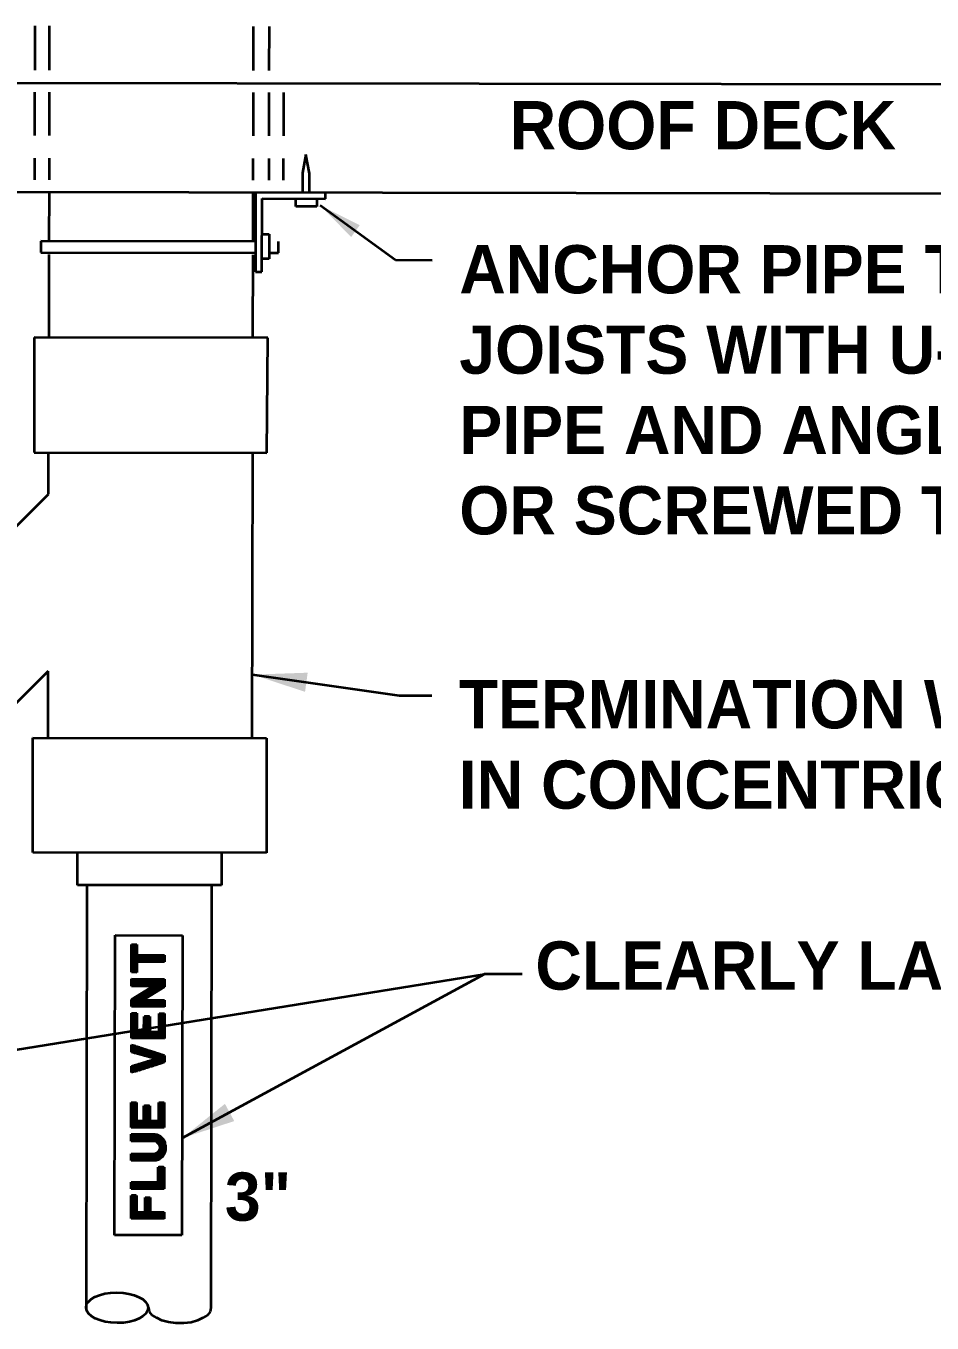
# Model space of a CAD drawing. Header units: inches. Extents: x 2025 to 34930, y -6955 to 4650.
# Drawn here: x 9642.4 to 9717.7, y -2847.3 to -2739.7 of the extents above; entities that cross this region are included whole.
import ezdxf

# ---------------------------------------------------------------- set-up
doc = ezdxf.new("R2010")
doc.units = ezdxf.units.IN
doc.header["$MEASUREMENT"] = 0
doc.layers.add('M-HVAC-EXHS-DUCT', color=3, linetype='Continuous', lineweight=50)
doc.layers.add('PDF-TEXT', color=7, linetype='Continuous', lineweight=35)
doc.styles.add('Century Gothic_B', font='GOTHICB.TTF', dxfattribs={"height": 6.659722})

# ---------------------------------------------------------------- blocks, each defined once
blk = doc.blocks.new('p detail 24')
at = {"layer": 'PDF-TEXT'}
for p, q in [((9643.14, -2739.7), (9643.14, -2743.37)), ((9644.35, -2739.7), (9644.34, -2743.37)), ((9661.28, -2739.73), (9661.27, -2743.4)), ((9662.6, -2739.73), (9662.59, -2743.4)), ((9579.52, -2744.31), (9750.43, -2744.58)), ((9643.13, -2745.18), (9643.13, -2748.79)), ((9644.34, -2745.18), (9644.33, -2748.8)), ((9661.27, -2745.21), (9661.27, -2748.82)), ((9662.59, -2745.21), (9662.58, -2748.82)), ((9663.79, -2745.21), (9663.79, -2748.83)), ((9643.13, -2750.66), (9643.12, -2752.46)), ((9644.33, -2750.66), (9644.33, -2752.47)), ((9661.26, -2750.69), (9661.26, -2752.49)), ((9662.58, -2750.69), (9662.58, -2752.5)), ((9663.78, -2750.69), (9663.78, -2752.5)), ((9665.65, -2750.36), (9665.37, -2751.9)), ((9665.97, -2751.95), (9665.65, -2750.36)), ((9665.37, -2751.9), (9665.37, -2753.54)), ((9665.97, -2753.54), (9665.97, -2751.95)), ((9749.48, -2753.68), (9578.57, -2753.4)), ((9644.33, -2753.4), (9644.32, -2757.56)), ((9661.26, -2753.43), (9661.25, -2757.59)), ((9661.48, -2753.54), (9661.47, -2760.11)), ((9667.29, -2754.04), (9667.29, -2753.55)), ((9662.01, -2760.11), (9662.02, -2754.03)), ((9662.02, -2754.03), (9667.29, -2754.04)), ((9664.82, -2754.69), (9664.82, -2754.03)), ((9666.57, -2754.04), (9666.57, -2754.69)), ((9673.09, -2759.14), (9666.85, -2754.59)), ((9666.57, -2754.69), (9664.82, -2754.69)), ((9661.47, -2757.59), (9643.66, -2757.56)), ((9643.66, -2757.56), (9643.66, -2758.49)), ((9662.02, -2756.99), (9662.62, -2756.99)), ((9662.62, -2756.99), (9662.62, -2759.02)), ((9663.39, -2758.53), (9663.39, -2757.59)), ((9643.66, -2758.49), (9661.47, -2758.52)), ((9644.32, -2758.66), (9644.31, -2765.56)), ((9661.25, -2758.69), (9661.24, -2765.59)), ((9662.62, -2758.52), (9663.39, -2758.53)), ((9662.62, -2759.02), (9662.02, -2759.02)), ((9676.15, -2759.15), (9673.09, -2759.14)), ((9661.47, -2760.11), (9662.01, -2760.11)), ((9643.1, -2765.56), (9643.09, -2775.1)), ((9662.5, -2765.59), (9643.1, -2765.56)), ((9662.43, -2775.13), (9662.5, -2765.59)), ((9643.09, -2775.1), (9662.43, -2775.13)), ((9644.29, -2778.55), (9644.29, -2775.1)), ((9661.22, -2775.13), (9661.18, -2798.8)), ((9634.02, -2788.78), (9644.29, -2778.55)), ((9644.26, -2793.24), (9641.35, -2796.14)), ((9644.25, -2798.77), (9644.26, -2793.24)), ((9661.2, -2793.53), (9673.42, -2795.25)), ((9673.42, -2795.25), (9676.11, -2795.25)), ((9642.98, -2808.3), (9642.99, -2798.77)), ((9642.99, -2798.77), (9662.39, -2798.8)), ((9662.39, -2798.8), (9662.38, -2808.33)), ((9662.38, -2808.33), (9642.98, -2808.3)), ((9646.7, -2810.99), (9646.7, -2808.31)), ((9658.65, -2808.33), (9658.64, -2811.01)), ((9658.64, -2811.01), (9646.7, -2810.99)), ((9647.47, -2811), (9647.41, -2846.07)), ((9657.82, -2811.01), (9657.77, -2846.08)), ((9649.78, -2840.04), (9649.82, -2815.16)), ((9649.82, -2815.16), (9655.4, -2815.17)), ((9651.18, -2818.23), (9651.18, -2815.93)), ((9651.18, -2815.93), (9651.62, -2815.93)), ((9651.24, -2815.99), (9651.24, -2815.93)), ((9651.24, -2815.93), (9651.57, -2815.93)), ((9651.57, -2815.99), (9651.24, -2815.99)), ((9651.57, -2816.04), (9651.57, -2815.99)), ((9651.62, -2815.93), (9651.62, -2816.81)), ((9655.4, -2815.17), (9655.36, -2840.05)), ((9651.24, -2816.1), (9651.24, -2816.04)), ((9651.24, -2816.04), (9651.57, -2816.04)), ((9651.57, -2816.1), (9651.24, -2816.1)), ((9651.24, -2816.21), (9651.24, -2816.15)), ((9651.24, -2816.15), (9651.57, -2816.15)), ((9651.57, -2816.21), (9651.24, -2816.21)), ((9651.24, -2816.32), (9651.24, -2816.26)), ((9651.24, -2816.26), (9651.57, -2816.26)), ((9651.57, -2816.32), (9651.24, -2816.32)), ((9651.24, -2816.43), (9651.24, -2816.37)), ((9651.24, -2816.37), (9651.57, -2816.37)), ((9651.57, -2816.43), (9651.24, -2816.43)), ((9651.24, -2816.54), (9651.24, -2816.48)), ((9651.24, -2816.48), (9651.57, -2816.48)), ((9651.57, -2816.54), (9651.24, -2816.54)), ((9651.24, -2816.65), (9651.24, -2816.59)), ((9651.24, -2816.59), (9651.57, -2816.59)), ((9651.57, -2816.65), (9651.24, -2816.65)), ((9651.24, -2816.76), (9651.24, -2816.7)), ((9651.24, -2816.7), (9651.57, -2816.7)), ((9651.57, -2816.76), (9651.24, -2816.76)), ((9651.24, -2816.86), (9651.24, -2816.81)), ((9651.24, -2816.81), (9651.57, -2816.81)), ((9653.87, -2816.87), (9651.24, -2816.86)), ((9651.24, -2816.97), (9651.24, -2816.92)), ((9651.24, -2816.92), (9653.87, -2816.92)), ((9653.87, -2816.98), (9651.24, -2816.97)), ((9651.24, -2817.08), (9651.24, -2817.03)), ((9651.24, -2817.03), (9653.87, -2817.03)), ((9651.57, -2816.15), (9651.57, -2816.1)), ((9651.57, -2816.26), (9651.57, -2816.21)), ((9651.57, -2816.37), (9651.57, -2816.32)), ((9651.57, -2816.48), (9651.57, -2816.43)), ((9651.57, -2816.59), (9651.57, -2816.54)), ((9651.57, -2816.7), (9651.57, -2816.65)), ((9651.57, -2816.81), (9651.57, -2816.76)), ((9651.62, -2816.81), (9653.92, -2816.81)), ((9653.87, -2816.92), (9653.87, -2816.87)), ((9653.87, -2817.03), (9653.87, -2816.98)), ((9653.92, -2816.81), (9653.92, -2817.36)), ((9653.87, -2817.09), (9651.24, -2817.08)), ((9651.24, -2817.19), (9651.24, -2817.14)), ((9651.24, -2817.14), (9653.87, -2817.14)), ((9653.87, -2817.2), (9651.24, -2817.19)), ((9651.24, -2817.3), (9651.24, -2817.25)), ((9651.24, -2817.25), (9653.87, -2817.25)), ((9653.87, -2817.31), (9651.24, -2817.3)), ((9651.24, -2817.41), (9651.24, -2817.36)), ((9651.24, -2817.36), (9651.57, -2817.36)), ((9651.57, -2817.41), (9651.24, -2817.41)), ((9651.24, -2817.52), (9651.24, -2817.47)), ((9651.24, -2817.47), (9651.57, -2817.47)), ((9651.57, -2817.52), (9651.24, -2817.52)), ((9651.24, -2817.63), (9651.24, -2817.58)), ((9651.24, -2817.58), (9651.56, -2817.58)), ((9651.56, -2817.63), (9651.24, -2817.63)), ((9651.24, -2817.74), (9651.24, -2817.69)), ((9651.24, -2817.69), (9651.56, -2817.69)), ((9651.56, -2817.74), (9651.24, -2817.74)), ((9651.24, -2817.85), (9651.24, -2817.8)), ((9651.24, -2817.8), (9651.56, -2817.8)), ((9651.56, -2817.85), (9651.24, -2817.85)), ((9651.24, -2817.96), (9651.24, -2817.91)), ((9651.24, -2817.91), (9651.56, -2817.91)), ((9651.56, -2817.96), (9651.24, -2817.96)), ((9651.24, -2818.07), (9651.24, -2818.02)), ((9651.24, -2818.02), (9651.56, -2818.02)), ((9651.56, -2818.07), (9651.24, -2818.07)), ((9651.24, -2818.18), (9651.24, -2818.13)), ((9651.24, -2818.13), (9651.56, -2818.13)), ((9651.56, -2817.58), (9651.57, -2817.52)), ((9651.56, -2817.69), (9651.56, -2817.63)), ((9651.56, -2817.8), (9651.56, -2817.74)), ((9651.56, -2817.91), (9651.56, -2817.85)), ((9651.56, -2818.02), (9651.56, -2817.96)), ((9651.56, -2818.13), (9651.56, -2818.07)), ((9651.57, -2817.47), (9651.57, -2817.41)), ((9653.92, -2817.36), (9651.62, -2817.36)), ((9651.62, -2817.36), (9651.62, -2818.24)), ((9653.87, -2817.14), (9653.87, -2817.09)), ((9653.87, -2817.25), (9653.87, -2817.2)), ((9626.95, -2827.02), (9680.5, -2818.39)), ((9651.62, -2818.24), (9651.18, -2818.23)), ((9651.18, -2819.39), (9651.18, -2818.78)), ((9651.18, -2818.78), (9653.92, -2818.79)), ((9651.23, -2818.84), (9651.23, -2818.78)), ((9653.86, -2818.84), (9651.23, -2818.84)), ((9651.23, -2818.95), (9651.23, -2818.89)), ((9651.23, -2818.89), (9653.86, -2818.9)), ((9653.86, -2818.95), (9651.23, -2818.95)), ((9651.23, -2819.06), (9651.23, -2819)), ((9651.23, -2819), (9653.86, -2819.01)), ((9653.86, -2819.06), (9651.23, -2819.06)), ((9651.23, -2819.17), (9651.23, -2819.11)), ((9651.23, -2819.11), (9653.86, -2819.12)), ((9653.86, -2819.17), (9651.23, -2819.17)), ((9651.23, -2819.28), (9651.23, -2819.22)), ((9651.23, -2819.22), (9653.86, -2819.23)), ((9651.56, -2818.18), (9651.24, -2818.18)), ((9653.86, -2818.9), (9653.86, -2818.84)), ((9653.86, -2819.01), (9653.86, -2818.95)), ((9653.86, -2819.12), (9653.86, -2819.06)), ((9653.86, -2819.23), (9653.86, -2819.17)), ((9653.92, -2818.79), (9653.92, -2819.44)), ((9680.5, -2818.39), (9655.38, -2832)), ((9683.62, -2818.4), (9680.5, -2818.39)), ((9651.18, -2820.48), (9652.99, -2819.39)), ((9652.99, -2819.39), (9651.18, -2819.39)), ((9653.86, -2819.28), (9651.23, -2819.28)), ((9651.23, -2819.33), (9653.86, -2819.34)), ((9651.56, -2820.26), (9651.67, -2820.21)), ((9652.55, -2820.26), (9651.56, -2820.26)), ((9651.67, -2820.21), (9652.6, -2820.21)), ((9651.78, -2820.15), (9651.83, -2820.1)), ((9652.71, -2820.16), (9651.78, -2820.15)), ((9651.83, -2820.1), (9652.77, -2820.1)), ((9651.94, -2820.04), (9652.05, -2819.99)), ((9652.88, -2820.05), (9651.94, -2820.04)), ((9652.05, -2819.99), (9652.99, -2819.99)), ((9653.92, -2819.44), (9652.11, -2820.54)), ((9652.11, -2819.94), (9652.22, -2819.88)), ((9653.04, -2819.94), (9652.11, -2819.94)), ((9652.22, -2819.88), (9653.15, -2819.88)), ((9652.33, -2819.83), (9652.38, -2819.77)), ((9653.26, -2819.83), (9652.33, -2819.83)), ((9652.38, -2819.77), (9653.31, -2819.77)), ((9652.44, -2820.32), (9652.55, -2820.26)), ((9652.49, -2819.72), (9652.55, -2819.66)), ((9653.42, -2819.72), (9652.49, -2819.72)), ((9652.55, -2819.66), (9653.53, -2819.66)), ((9652.6, -2820.21), (9652.71, -2820.16)), ((9652.66, -2819.61), (9652.77, -2819.55)), ((9653.59, -2819.61), (9652.66, -2819.61)), ((9652.77, -2819.55), (9653.7, -2819.55)), ((9652.77, -2820.1), (9652.88, -2820.05)), ((9652.82, -2819.5), (9652.93, -2819.44)), ((9653.81, -2819.5), (9652.82, -2819.5)), ((9652.93, -2819.44), (9653.86, -2819.44)), ((9652.99, -2819.99), (9653.04, -2819.94)), ((9653.86, -2819.39), (9653.04, -2819.39)), ((9653.15, -2819.88), (9653.26, -2819.83)), ((9653.31, -2819.77), (9653.42, -2819.72)), ((9653.53, -2819.66), (9653.59, -2819.61)), ((9653.7, -2819.55), (9653.81, -2819.5)), ((9653.86, -2819.34), (9653.86, -2819.28)), ((9653.86, -2819.44), (9653.86, -2819.39)), ((9651.18, -2821.08), (9651.18, -2820.48)), ((9653.92, -2821.09), (9651.18, -2821.08)), ((9651.23, -2820.48), (9651.29, -2820.43)), ((9652.16, -2820.48), (9651.23, -2820.48)), ((9651.23, -2820.59), (9651.23, -2820.54)), ((9651.23, -2820.54), (9653.92, -2820.54)), ((9653.86, -2820.6), (9651.23, -2820.59)), ((9651.23, -2820.7), (9651.23, -2820.65)), ((9651.23, -2820.65), (9653.86, -2820.65)), ((9653.86, -2820.71), (9651.23, -2820.7)), ((9651.23, -2820.81), (9651.23, -2820.76)), ((9651.23, -2820.76), (9653.86, -2820.76)), ((9653.86, -2820.81), (9651.23, -2820.81)), ((9651.23, -2820.92), (9651.23, -2820.87)), ((9651.23, -2820.87), (9653.86, -2820.87)), ((9653.86, -2820.92), (9651.23, -2820.92)), ((9651.23, -2821.03), (9651.23, -2820.97)), ((9651.23, -2820.97), (9653.86, -2820.98)), ((9653.86, -2821.03), (9651.23, -2821.03)), ((9651.29, -2820.43), (9652.27, -2820.43)), ((9651.4, -2820.37), (9651.51, -2820.32)), ((9652.33, -2820.37), (9651.4, -2820.37)), ((9651.51, -2820.32), (9652.44, -2820.32)), ((9652.27, -2820.43), (9652.33, -2820.37)), ((9653.86, -2820.65), (9653.86, -2820.6)), ((9653.86, -2820.76), (9653.86, -2820.71)), ((9653.86, -2820.87), (9653.86, -2820.81)), ((9653.86, -2820.98), (9653.86, -2820.92)), ((9653.92, -2820.54), (9653.92, -2821.09)), ((9651.17, -2823.71), (9651.17, -2821.63)), ((9651.17, -2821.63), (9651.61, -2821.63)), ((9651.23, -2821.69), (9651.23, -2821.63)), ((9651.23, -2821.63), (9651.56, -2821.63)), ((9651.56, -2821.69), (9651.23, -2821.69)), ((9651.23, -2821.8), (9651.23, -2821.74)), ((9651.23, -2821.74), (9651.56, -2821.74)), ((9651.56, -2821.8), (9651.23, -2821.8)), ((9651.23, -2821.85), (9651.56, -2821.85)), ((9651.56, -2821.91), (9651.23, -2821.91)), ((9651.23, -2822.02), (9651.23, -2821.96)), ((9651.23, -2821.96), (9651.56, -2821.96)), ((9651.56, -2822.02), (9651.23, -2822.02)), ((9651.23, -2822.13), (9651.23, -2822.07)), ((9651.23, -2822.07), (9651.56, -2822.07)), ((9651.56, -2822.13), (9651.23, -2822.13)), ((9651.23, -2822.24), (9651.23, -2822.18)), ((9651.23, -2822.18), (9651.56, -2822.18)), ((9651.56, -2822.24), (9651.23, -2822.24)), ((9651.23, -2822.34), (9651.23, -2822.29)), ((9651.23, -2822.29), (9651.56, -2822.29)), ((9651.56, -2822.35), (9651.23, -2822.34)), ((9651.23, -2822.45), (9651.23, -2822.4)), ((9651.23, -2822.4), (9651.56, -2822.4)), ((9651.56, -2822.45), (9651.23, -2822.45)), ((9651.56, -2821.74), (9651.56, -2821.69)), ((9651.56, -2821.85), (9651.56, -2821.8)), ((9651.56, -2821.96), (9651.56, -2821.91)), ((9651.56, -2822.07), (9651.56, -2822.02)), ((9651.56, -2822.18), (9651.56, -2822.13)), ((9651.56, -2822.29), (9651.56, -2822.24)), ((9651.56, -2822.4), (9651.56, -2822.35)), ((9651.56, -2822.51), (9651.56, -2822.45)), ((9651.61, -2821.63), (9651.61, -2823.17)), ((9652.21, -2823.17), (9652.22, -2821.91)), ((9652.22, -2821.91), (9652.71, -2821.91)), ((9652.65, -2821.91), (9652.27, -2821.91)), ((9652.27, -2822.02), (9652.27, -2821.96)), ((9652.27, -2821.96), (9652.65, -2821.96)), ((9652.65, -2822.02), (9652.27, -2822.02)), ((9652.27, -2822.13), (9652.27, -2822.07)), ((9652.27, -2822.07), (9652.65, -2822.07)), ((9652.65, -2822.13), (9652.27, -2822.13)), ((9652.27, -2822.24), (9652.27, -2822.18)), ((9652.27, -2822.18), (9652.65, -2822.18)), ((9652.65, -2822.24), (9652.27, -2822.24)), ((9652.27, -2822.35), (9652.27, -2822.29)), ((9652.27, -2822.29), (9652.65, -2822.29)), ((9652.65, -2822.35), (9652.27, -2822.35)), ((9652.27, -2822.46), (9652.27, -2822.4)), ((9652.27, -2822.4), (9652.65, -2822.4)), ((9652.65, -2822.46), (9652.27, -2822.46)), ((9652.65, -2821.96), (9652.65, -2821.91)), ((9652.65, -2822.07), (9652.65, -2822.02)), ((9652.65, -2822.18), (9652.65, -2822.13)), ((9652.65, -2822.29), (9652.65, -2822.24)), ((9652.65, -2822.4), (9652.65, -2822.35)), ((9652.65, -2822.51), (9652.65, -2822.46)), ((9652.71, -2821.91), (9652.71, -2823.17)), ((9653.47, -2823.17), (9653.48, -2821.64)), ((9653.48, -2821.64), (9653.91, -2821.64)), ((9653.53, -2821.69), (9653.53, -2821.64)), ((9653.53, -2821.64), (9653.86, -2821.64)), ((9653.86, -2821.69), (9653.53, -2821.69)), ((9653.53, -2821.8), (9653.53, -2821.75)), ((9653.53, -2821.75), (9653.86, -2821.75)), ((9653.86, -2821.8), (9653.53, -2821.8)), ((9653.53, -2821.91), (9653.53, -2821.86)), ((9653.53, -2821.86), (9653.86, -2821.86)), ((9653.86, -2821.91), (9653.53, -2821.91)), ((9653.53, -2822.02), (9653.53, -2821.96)), ((9653.53, -2821.96), (9653.86, -2821.97)), ((9653.86, -2822.02), (9653.53, -2822.02)), ((9653.53, -2822.13), (9653.53, -2822.07)), ((9653.53, -2822.07), (9653.86, -2822.08)), ((9653.86, -2822.13), (9653.53, -2822.13)), ((9653.53, -2822.24), (9653.53, -2822.18)), ((9653.53, -2822.18), (9653.86, -2822.18)), ((9653.86, -2822.24), (9653.53, -2822.24)), ((9653.53, -2822.35), (9653.53, -2822.29)), ((9653.53, -2822.29), (9653.86, -2822.29)), ((9653.86, -2822.35), (9653.53, -2822.35)), ((9653.53, -2822.46), (9653.53, -2822.4)), ((9653.53, -2822.4), (9653.86, -2822.4)), ((9653.86, -2822.46), (9653.53, -2822.46)), ((9653.86, -2821.75), (9653.86, -2821.69)), ((9653.86, -2821.86), (9653.86, -2821.8)), ((9653.86, -2821.97), (9653.86, -2821.91)), ((9653.86, -2822.08), (9653.86, -2822.02)), ((9653.86, -2822.18), (9653.86, -2822.13)), ((9653.86, -2822.29), (9653.86, -2822.24)), ((9653.86, -2822.4), (9653.86, -2822.35)), ((9653.86, -2822.51), (9653.86, -2822.46)), ((9653.91, -2821.64), (9653.91, -2823.72)), ((9651.23, -2822.56), (9651.23, -2822.51)), ((9651.23, -2822.51), (9651.56, -2822.51)), ((9651.56, -2822.56), (9651.23, -2822.56)), ((9651.23, -2822.67), (9651.23, -2822.62)), ((9651.23, -2822.62), (9651.56, -2822.62)), ((9651.56, -2822.67), (9651.23, -2822.67)), ((9651.23, -2822.78), (9651.23, -2822.73)), ((9651.23, -2822.73), (9651.56, -2822.73)), ((9651.56, -2822.78), (9651.23, -2822.78)), ((9651.23, -2822.89), (9651.23, -2822.84)), ((9651.23, -2822.84), (9651.56, -2822.84)), ((9651.56, -2822.89), (9651.23, -2822.89)), ((9651.23, -2823), (9651.23, -2822.95)), ((9651.23, -2822.95), (9651.56, -2822.95)), ((9651.56, -2823), (9651.23, -2823)), ((9651.23, -2823.11), (9651.23, -2823.06)), ((9651.23, -2823.06), (9651.56, -2823.06)), ((9651.56, -2823.11), (9651.23, -2823.11)), ((9651.23, -2823.22), (9651.23, -2823.17)), ((9651.23, -2823.17), (9653.86, -2823.17)), ((9653.86, -2823.23), (9651.23, -2823.22)), ((9651.23, -2823.33), (9651.23, -2823.28)), ((9651.23, -2823.28), (9653.86, -2823.28)), ((9653.86, -2823.34), (9651.23, -2823.33)), ((9651.23, -2823.44), (9651.23, -2823.39)), ((9651.23, -2823.39), (9653.86, -2823.39)), ((9653.86, -2823.44), (9651.23, -2823.44)), ((9651.23, -2823.55), (9651.23, -2823.5)), ((9651.23, -2823.5), (9653.86, -2823.5)), ((9651.56, -2822.62), (9651.56, -2822.56)), ((9651.56, -2822.73), (9651.56, -2822.67)), ((9651.56, -2822.84), (9651.56, -2822.78)), ((9651.56, -2822.95), (9651.56, -2822.89)), ((9651.56, -2823.06), (9651.56, -2823)), ((9651.61, -2823.17), (9652.21, -2823.17)), ((9652.27, -2822.57), (9652.27, -2822.51)), ((9652.27, -2822.51), (9652.65, -2822.51)), ((9652.65, -2822.57), (9652.27, -2822.57)), ((9652.27, -2822.68), (9652.27, -2822.62)), ((9652.27, -2822.62), (9652.65, -2822.62)), ((9652.65, -2822.68), (9652.27, -2822.68)), ((9652.27, -2822.78), (9652.27, -2822.73)), ((9652.27, -2822.73), (9652.65, -2822.73)), ((9652.65, -2822.79), (9652.27, -2822.78)), ((9652.27, -2822.89), (9652.27, -2822.84)), ((9652.27, -2822.84), (9652.65, -2822.84)), ((9652.65, -2822.9), (9652.27, -2822.89)), ((9652.27, -2823), (9652.27, -2822.95)), ((9652.27, -2822.95), (9652.65, -2822.95)), ((9652.65, -2823), (9652.27, -2823)), ((9652.27, -2823.11), (9652.27, -2823.06)), ((9652.27, -2823.06), (9652.65, -2823.06)), ((9652.65, -2823.11), (9652.27, -2823.11)), ((9652.65, -2822.62), (9652.65, -2822.57)), ((9652.65, -2822.73), (9652.65, -2822.68)), ((9652.65, -2822.84), (9652.65, -2822.79)), ((9652.65, -2822.95), (9652.65, -2822.9)), ((9652.65, -2823.06), (9652.65, -2823)), ((9652.71, -2823.17), (9653.47, -2823.17)), ((9653.53, -2822.57), (9653.53, -2822.51)), ((9653.53, -2822.51), (9653.86, -2822.51)), ((9653.86, -2822.57), (9653.53, -2822.57)), ((9653.53, -2822.68), (9653.53, -2822.62)), ((9653.53, -2822.62), (9653.86, -2822.62)), ((9653.86, -2822.68), (9653.53, -2822.68)), ((9653.53, -2822.79), (9653.53, -2822.73)), ((9653.53, -2822.73), (9653.86, -2822.73)), ((9653.86, -2822.79), (9653.53, -2822.79)), ((9653.53, -2822.9), (9653.53, -2822.84)), ((9653.53, -2822.84), (9653.86, -2822.84)), ((9653.86, -2822.9), (9653.53, -2822.9)), ((9653.53, -2823.01), (9653.53, -2822.95)), ((9653.53, -2822.95), (9653.86, -2822.95)), ((9653.86, -2823.01), (9653.53, -2823.01)), ((9653.53, -2823.12), (9653.53, -2823.06)), ((9653.53, -2823.06), (9653.86, -2823.06)), ((9653.86, -2823.12), (9653.53, -2823.12)), ((9653.86, -2822.62), (9653.86, -2822.57)), ((9653.86, -2822.73), (9653.86, -2822.68)), ((9653.86, -2822.84), (9653.86, -2822.79)), ((9653.86, -2822.95), (9653.86, -2822.9)), ((9653.86, -2823.06), (9653.86, -2823.01)), ((9653.86, -2823.17), (9653.86, -2823.12)), ((9653.86, -2823.28), (9653.86, -2823.23)), ((9653.86, -2823.39), (9653.86, -2823.34)), ((9653.86, -2823.5), (9653.86, -2823.44)), ((9653.91, -2823.72), (9651.17, -2823.71)), ((9651.17, -2824.87), (9651.17, -2824.26)), ((9651.17, -2824.26), (9653.91, -2825.14)), ((9651.22, -2824.54), (9651.22, -2824.48)), ((9651.99, -2824.54), (9651.22, -2824.54)), ((9651.22, -2824.65), (9651.22, -2824.59)), ((9651.22, -2824.59), (9652.16, -2824.59)), ((9653.86, -2823.55), (9651.23, -2823.55)), ((9651.23, -2823.66), (9651.23, -2823.61)), ((9651.23, -2823.61), (9653.86, -2823.61)), ((9653.86, -2823.66), (9651.23, -2823.66)), ((9651.28, -2824.32), (9651.22, -2824.32)), ((9651.22, -2824.43), (9651.22, -2824.37)), ((9651.22, -2824.37), (9651.5, -2824.37)), ((9651.66, -2824.43), (9651.22, -2824.43)), ((9651.22, -2824.48), (9651.83, -2824.48)), ((9651.5, -2824.37), (9651.28, -2824.32)), ((9651.83, -2824.48), (9651.66, -2824.43)), ((9652.16, -2824.59), (9651.99, -2824.54)), ((9653.86, -2823.61), (9653.86, -2823.55)), ((9653.2, -2825.42), (9651.17, -2824.87)), ((9651.17, -2826.02), (9653.2, -2825.42)), ((9653.91, -2825.69), (9651.17, -2826.56)), ((9652.32, -2824.65), (9651.22, -2824.65)), ((9651.22, -2824.76), (9651.22, -2824.7)), ((9651.22, -2824.7), (9652.49, -2824.7)), ((9652.65, -2824.76), (9651.22, -2824.76)), ((9651.22, -2824.87), (9651.22, -2824.81)), ((9651.22, -2824.81), (9652.87, -2824.81)), ((9653.03, -2824.87), (9651.22, -2824.87)), ((9651.61, -2824.98), (9651.39, -2824.92)), ((9651.39, -2824.92), (9653.2, -2824.92)), ((9653.36, -2824.98), (9651.61, -2824.98)), ((9651.99, -2825.09), (9651.83, -2825.03)), ((9651.83, -2825.03), (9653.53, -2825.03)), ((9653.69, -2825.09), (9651.99, -2825.09)), ((9652.15, -2825.74), (9652.32, -2825.69)), ((9652.43, -2825.2), (9652.21, -2825.14)), ((9652.21, -2825.14), (9653.85, -2825.14)), ((9652.49, -2824.7), (9652.32, -2824.65)), ((9652.32, -2825.69), (9653.85, -2825.69)), ((9653.85, -2825.2), (9652.43, -2825.2)), ((9652.48, -2825.63), (9652.7, -2825.58)), ((9653.85, -2825.64), (9652.48, -2825.63)), ((9652.87, -2824.81), (9652.65, -2824.76)), ((9652.81, -2825.31), (9652.65, -2825.25)), ((9652.65, -2825.25), (9653.85, -2825.25)), ((9652.7, -2825.58), (9653.85, -2825.58)), ((9653.85, -2825.31), (9652.81, -2825.31)), ((9652.87, -2825.53), (9653.03, -2825.47)), ((9653.85, -2825.53), (9652.87, -2825.53)), ((9653.2, -2824.92), (9653.03, -2824.87)), ((9653.25, -2825.42), (9653.03, -2825.36)), ((9653.03, -2825.36), (9653.85, -2825.36)), ((9653.03, -2825.47), (9653.85, -2825.47)), ((9653.85, -2825.42), (9653.25, -2825.42)), ((9653.53, -2825.03), (9653.36, -2824.98)), ((9653.85, -2825.14), (9653.69, -2825.09)), ((9653.85, -2825.25), (9653.85, -2825.2)), ((9653.85, -2825.36), (9653.85, -2825.31)), ((9653.85, -2825.47), (9653.85, -2825.42)), ((9653.85, -2825.58), (9653.85, -2825.53)), ((9653.91, -2825.14), (9653.91, -2825.69)), ((9651.17, -2826.56), (9651.17, -2826.02)), ((9651.22, -2826.07), (9651.22, -2826.02)), ((9651.22, -2826.02), (9652.87, -2826.02)), ((9652.65, -2826.07), (9651.22, -2826.07)), ((9651.22, -2826.18), (9651.22, -2826.13)), ((9651.22, -2826.13), (9652.48, -2826.13)), ((9652.32, -2826.18), (9651.22, -2826.18)), ((9651.22, -2826.29), (9651.22, -2826.24)), ((9651.22, -2826.24), (9652.15, -2826.24)), ((9651.99, -2826.29), (9651.22, -2826.29)), ((9651.22, -2826.4), (9651.22, -2826.34)), ((9651.22, -2826.34), (9651.82, -2826.35)), ((9651.66, -2826.4), (9651.22, -2826.4)), ((9651.22, -2826.51), (9651.22, -2826.45)), ((9651.22, -2826.45), (9651.5, -2826.45)), ((9651.28, -2826.51), (9651.22, -2826.51)), ((9651.39, -2825.96), (9651.55, -2825.91)), ((9653.03, -2825.96), (9651.39, -2825.96)), ((9651.5, -2826.45), (9651.66, -2826.4)), ((9651.55, -2825.91), (9653.2, -2825.91)), ((9651.77, -2825.85), (9651.94, -2825.8)), ((9653.36, -2825.86), (9651.77, -2825.85)), ((9651.82, -2826.35), (9651.99, -2826.29)), ((9651.94, -2825.8), (9653.52, -2825.8)), ((9653.69, -2825.75), (9652.15, -2825.74)), ((9652.15, -2826.24), (9652.32, -2826.18)), ((9652.48, -2826.13), (9652.65, -2826.07)), ((9652.87, -2826.02), (9653.03, -2825.96)), ((9653.2, -2825.91), (9653.36, -2825.86)), ((9653.52, -2825.8), (9653.69, -2825.75)), ((9651.16, -2831.11), (9651.16, -2829.03)), ((9651.16, -2829.03), (9651.6, -2829.03)), ((9651.22, -2829.08), (9651.22, -2829.03)), ((9651.22, -2829.03), (9651.55, -2829.03)), ((9651.55, -2829.09), (9651.22, -2829.08)), ((9651.22, -2829.19), (9651.22, -2829.14)), ((9651.22, -2829.14), (9651.55, -2829.14)), ((9651.55, -2829.19), (9651.22, -2829.19)), ((9651.22, -2829.25), (9651.55, -2829.25)), ((9651.55, -2829.3), (9651.22, -2829.3)), ((9651.22, -2829.41), (9651.22, -2829.36)), ((9651.22, -2829.36), (9651.55, -2829.36)), ((9651.55, -2829.41), (9651.22, -2829.41)), ((9651.22, -2829.52), (9651.22, -2829.47)), ((9651.22, -2829.47), (9651.55, -2829.47)), ((9651.55, -2829.52), (9651.22, -2829.52)), ((9651.22, -2829.63), (9651.22, -2829.58)), ((9651.22, -2829.58), (9651.55, -2829.58)), ((9651.55, -2829.63), (9651.22, -2829.63)), ((9651.22, -2829.74), (9651.22, -2829.69)), ((9651.22, -2829.69), (9651.55, -2829.69)), ((9651.55, -2829.74), (9651.22, -2829.74)), ((9651.22, -2829.85), (9651.22, -2829.8)), ((9651.22, -2829.8), (9651.55, -2829.8)), ((9651.55, -2829.85), (9651.22, -2829.85)), ((9651.22, -2829.96), (9651.22, -2829.91)), ((9651.22, -2829.91), (9651.54, -2829.91)), ((9651.54, -2829.96), (9651.22, -2829.96)), ((9651.54, -2830.02), (9651.54, -2829.96)), ((9651.55, -2829.14), (9651.55, -2829.09)), ((9651.55, -2829.25), (9651.55, -2829.19)), ((9651.55, -2829.36), (9651.55, -2829.3)), ((9651.55, -2829.47), (9651.55, -2829.41)), ((9651.55, -2829.58), (9651.55, -2829.52)), ((9651.55, -2829.69), (9651.55, -2829.63)), ((9651.55, -2829.8), (9651.55, -2829.74)), ((9651.54, -2829.91), (9651.55, -2829.85)), ((9651.6, -2829.03), (9651.6, -2830.56)), ((9652.2, -2830.57), (9652.2, -2829.31)), ((9652.2, -2829.31), (9652.7, -2829.31)), ((9652.64, -2829.31), (9652.26, -2829.31)), ((9652.26, -2829.42), (9652.26, -2829.36)), ((9652.26, -2829.36), (9652.64, -2829.36)), ((9652.64, -2829.42), (9652.26, -2829.42)), ((9652.26, -2829.52), (9652.26, -2829.47)), ((9652.26, -2829.47), (9652.64, -2829.47)), ((9652.64, -2829.53), (9652.26, -2829.52)), ((9652.26, -2829.63), (9652.26, -2829.58)), ((9652.26, -2829.58), (9652.64, -2829.58)), ((9652.64, -2829.64), (9652.26, -2829.63)), ((9652.26, -2829.74), (9652.26, -2829.69)), ((9652.26, -2829.69), (9652.64, -2829.69)), ((9652.64, -2829.74), (9652.26, -2829.74)), ((9652.26, -2829.85), (9652.26, -2829.8)), ((9652.26, -2829.8), (9652.64, -2829.8)), ((9652.64, -2829.85), (9652.26, -2829.85)), ((9652.26, -2829.96), (9652.26, -2829.91)), ((9652.26, -2829.91), (9652.64, -2829.91)), ((9652.64, -2829.96), (9652.26, -2829.96)), ((9652.64, -2829.36), (9652.64, -2829.31)), ((9652.64, -2829.47), (9652.64, -2829.42)), ((9652.64, -2829.58), (9652.64, -2829.53)), ((9652.64, -2829.69), (9652.64, -2829.64)), ((9652.64, -2829.8), (9652.64, -2829.74)), ((9652.64, -2829.91), (9652.64, -2829.85)), ((9652.64, -2830.02), (9652.64, -2829.96)), ((9652.7, -2829.31), (9652.69, -2830.57)), ((9653.46, -2830.57), (9653.46, -2829.03)), ((9653.46, -2829.03), (9653.9, -2829.03)), ((9653.52, -2829.09), (9653.52, -2829.03)), ((9653.52, -2829.03), (9653.85, -2829.03)), ((9653.85, -2829.09), (9653.52, -2829.09)), ((9653.52, -2829.2), (9653.52, -2829.14)), ((9653.52, -2829.14), (9653.85, -2829.14)), ((9653.85, -2829.2), (9653.52, -2829.2)), ((9653.52, -2829.31), (9653.52, -2829.25)), ((9653.52, -2829.25), (9653.85, -2829.25)), ((9653.85, -2829.31), (9653.52, -2829.31)), ((9653.52, -2829.42), (9653.52, -2829.36)), ((9653.52, -2829.36), (9653.85, -2829.36)), ((9653.85, -2829.42), (9653.52, -2829.42)), ((9653.52, -2829.53), (9653.52, -2829.47)), ((9653.52, -2829.47), (9653.85, -2829.47)), ((9653.85, -2829.53), (9653.52, -2829.53)), ((9653.52, -2829.64), (9653.52, -2829.58)), ((9653.52, -2829.58), (9653.85, -2829.58)), ((9653.85, -2829.64), (9653.52, -2829.64)), ((9653.52, -2829.75), (9653.52, -2829.69)), ((9653.52, -2829.69), (9653.85, -2829.69)), ((9653.85, -2829.75), (9653.52, -2829.75)), ((9653.52, -2829.86), (9653.52, -2829.8)), ((9653.52, -2829.8), (9653.85, -2829.8)), ((9653.85, -2829.86), (9653.52, -2829.86)), ((9653.52, -2829.97), (9653.52, -2829.91)), ((9653.52, -2829.91), (9653.85, -2829.91)), ((9653.85, -2829.97), (9653.52, -2829.97)), ((9653.85, -2829.14), (9653.85, -2829.09)), ((9653.85, -2829.25), (9653.85, -2829.2)), ((9653.85, -2829.36), (9653.85, -2829.31)), ((9653.85, -2829.47), (9653.85, -2829.42)), ((9653.85, -2829.58), (9653.85, -2829.53)), ((9653.85, -2829.69), (9653.85, -2829.64)), ((9653.85, -2829.8), (9653.85, -2829.75)), ((9653.85, -2829.91), (9653.85, -2829.86)), ((9653.85, -2830.02), (9653.85, -2829.97)), ((9653.9, -2829.03), (9653.9, -2831.12)), ((9651.21, -2830.73), (9651.21, -2830.67)), ((9651.21, -2830.67), (9653.85, -2830.68)), ((9653.85, -2830.73), (9651.21, -2830.73)), ((9651.21, -2830.84), (9651.21, -2830.78)), ((9651.21, -2830.78), (9653.84, -2830.79)), ((9653.84, -2830.84), (9651.21, -2830.84)), ((9651.21, -2830.95), (9651.21, -2830.89)), ((9651.21, -2830.89), (9653.84, -2830.9)), ((9653.84, -2830.95), (9651.21, -2830.95)), ((9651.21, -2831.06), (9651.21, -2831)), ((9651.21, -2831), (9653.84, -2831.01)), ((9653.84, -2831.06), (9651.21, -2831.06)), ((9651.22, -2830.07), (9651.22, -2830.02)), ((9651.22, -2830.02), (9651.54, -2830.02)), ((9651.54, -2830.07), (9651.22, -2830.07)), ((9651.22, -2830.18), (9651.22, -2830.13)), ((9651.22, -2830.13), (9651.54, -2830.13)), ((9651.54, -2830.18), (9651.22, -2830.18)), ((9651.22, -2830.29), (9651.22, -2830.24)), ((9651.22, -2830.24), (9651.54, -2830.24)), ((9651.54, -2830.29), (9651.22, -2830.29)), ((9651.22, -2830.4), (9651.22, -2830.35)), ((9651.22, -2830.35), (9651.54, -2830.35)), ((9651.54, -2830.4), (9651.22, -2830.4)), ((9651.21, -2830.51), (9651.21, -2830.45)), ((9651.21, -2830.45), (9651.54, -2830.46)), ((9651.54, -2830.51), (9651.21, -2830.51)), ((9651.21, -2830.62), (9651.21, -2830.56)), ((9651.21, -2830.56), (9653.85, -2830.57)), ((9653.85, -2830.62), (9651.21, -2830.62)), ((9651.54, -2830.13), (9651.54, -2830.07)), ((9651.54, -2830.24), (9651.54, -2830.18)), ((9651.54, -2830.35), (9651.54, -2830.29)), ((9651.54, -2830.46), (9651.54, -2830.4)), ((9651.6, -2830.56), (9652.2, -2830.57)), ((9652.26, -2830.07), (9652.26, -2830.02)), ((9652.26, -2830.02), (9652.64, -2830.02)), ((9652.64, -2830.07), (9652.26, -2830.07)), ((9652.26, -2830.18), (9652.26, -2830.13)), ((9652.26, -2830.13), (9652.64, -2830.13)), ((9652.64, -2830.18), (9652.26, -2830.18)), ((9652.26, -2830.29), (9652.26, -2830.24)), ((9652.26, -2830.24), (9652.64, -2830.24)), ((9652.64, -2830.29), (9652.26, -2830.29)), ((9652.26, -2830.4), (9652.26, -2830.35)), ((9652.26, -2830.35), (9652.64, -2830.35)), ((9652.64, -2830.4), (9652.26, -2830.4)), ((9652.26, -2830.51), (9652.26, -2830.46)), ((9652.26, -2830.46), (9652.64, -2830.46)), ((9652.64, -2830.51), (9652.26, -2830.51)), ((9652.64, -2830.13), (9652.64, -2830.07)), ((9652.64, -2830.24), (9652.64, -2830.18)), ((9652.64, -2830.35), (9652.64, -2830.29)), ((9652.64, -2830.46), (9652.64, -2830.4)), ((9652.69, -2830.57), (9653.46, -2830.57)), ((9653.52, -2830.07), (9653.52, -2830.02)), ((9653.52, -2830.02), (9653.85, -2830.02)), ((9653.85, -2830.08), (9653.52, -2830.07)), ((9653.52, -2830.18), (9653.52, -2830.13)), ((9653.52, -2830.13), (9653.85, -2830.13)), ((9653.85, -2830.19), (9653.52, -2830.18)), ((9653.52, -2830.29), (9653.52, -2830.24)), ((9653.52, -2830.24), (9653.85, -2830.24)), ((9653.85, -2830.29), (9653.52, -2830.29)), ((9653.52, -2830.4), (9653.52, -2830.35)), ((9653.52, -2830.35), (9653.85, -2830.35)), ((9653.85, -2830.4), (9653.52, -2830.4)), ((9653.52, -2830.51), (9653.52, -2830.46)), ((9653.52, -2830.46), (9653.85, -2830.46)), ((9653.85, -2830.51), (9653.52, -2830.51)), ((9653.84, -2830.9), (9653.84, -2830.84)), ((9653.84, -2831.01), (9653.84, -2830.95)), ((9653.85, -2830.13), (9653.85, -2830.08)), ((9653.85, -2830.24), (9653.85, -2830.19)), ((9653.85, -2830.35), (9653.85, -2830.29)), ((9653.85, -2830.46), (9653.85, -2830.4)), ((9653.85, -2830.57), (9653.85, -2830.51)), ((9653.85, -2830.68), (9653.85, -2830.62)), ((9653.84, -2830.79), (9653.85, -2830.73)), ((9653.9, -2831.12), (9651.16, -2831.11)), ((9651.16, -2832.26), (9651.16, -2831.66)), ((9651.16, -2831.66), (9653.13, -2831.66)), ((9651.21, -2831.72), (9651.21, -2831.66)), ((9651.21, -2831.66), (9653.08, -2831.66)), ((9653.3, -2831.72), (9651.21, -2831.72)), ((9651.21, -2831.82), (9651.21, -2831.77)), ((9651.21, -2831.77), (9653.41, -2831.77)), ((9653.51, -2831.83), (9651.21, -2831.82)), ((9651.21, -2831.93), (9651.21, -2831.88)), ((9651.21, -2831.88), (9653.57, -2831.88)), ((9653.62, -2831.94), (9651.21, -2831.93)), ((9651.21, -2832.04), (9651.21, -2831.99)), ((9651.21, -2831.99), (9653.68, -2831.99)), ((9653.73, -2832.05), (9651.21, -2832.04)), ((9651.21, -2832.15), (9651.21, -2832.1)), ((9651.21, -2832.1), (9653.79, -2832.1)), ((9653.13, -2831.66), (9653.35, -2831.72)), ((9653.41, -2831.77), (9653.3, -2831.72)), ((9653.35, -2831.72), (9653.57, -2831.83)), ((9653.57, -2831.88), (9653.51, -2831.83)), ((9653.57, -2831.83), (9653.84, -2832.1)), ((9653.68, -2831.99), (9653.62, -2831.94)), ((9653.79, -2832.1), (9653.73, -2832.05)), ((9653.84, -2832.1), (9653.95, -2832.32)), ((9653.19, -2832.27), (9651.16, -2832.26)), ((9653.84, -2832.16), (9651.21, -2832.15)), ((9651.21, -2832.21), (9653.84, -2832.21)), ((9653.29, -2832.32), (9653.19, -2832.27)), ((9653.9, -2832.27), (9653.24, -2832.27)), ((9653.24, -2833.25), (9653.35, -2833.2)), ((9653.51, -2832.54), (9653.29, -2832.32)), ((9653.29, -2833.25), (9653.4, -2833.2)), ((9653.4, -2832.38), (9653.35, -2832.32)), ((9653.35, -2832.32), (9653.9, -2832.32)), ((9653.35, -2833.2), (9653.46, -2833.09)), ((9653.9, -2832.38), (9653.4, -2832.38)), ((9653.4, -2833.2), (9653.9, -2833.2)), ((9653.51, -2832.49), (9653.46, -2832.43)), ((9653.46, -2832.43), (9653.9, -2832.43)), ((9653.46, -2833.09), (9653.57, -2832.87)), ((9653.46, -2833.14), (9653.51, -2833.09)), ((9653.9, -2833.14), (9653.46, -2833.14)), ((9653.9, -2832.49), (9653.51, -2832.49)), ((9653.57, -2832.71), (9653.51, -2832.54)), ((9653.51, -2833.03), (9653.57, -2832.98)), ((9653.95, -2833.03), (9653.51, -2833.03)), ((9653.51, -2833.09), (9653.95, -2833.09)), ((9653.57, -2832.6), (9653.57, -2832.54)), ((9653.57, -2832.54), (9653.95, -2832.54)), ((9653.95, -2832.6), (9653.57, -2832.6)), ((9653.62, -2832.71), (9653.57, -2832.65)), ((9653.57, -2832.65), (9653.95, -2832.65)), ((9653.57, -2832.87), (9653.57, -2832.71)), ((9653.57, -2832.92), (9653.62, -2832.87)), ((9653.95, -2832.93), (9653.57, -2832.92)), ((9653.57, -2832.98), (9653.95, -2832.98)), ((9653.95, -2832.71), (9653.62, -2832.71)), ((9653.62, -2832.81), (9653.62, -2832.76)), ((9653.62, -2832.76), (9653.95, -2832.76)), ((9653.95, -2832.82), (9653.62, -2832.81)), ((9653.62, -2832.87), (9653.95, -2832.87)), ((9653.84, -2832.21), (9653.84, -2832.16)), ((9653.95, -2833.2), (9653.84, -2833.42)), ((9653.9, -2832.32), (9653.9, -2832.27)), ((9653.9, -2832.43), (9653.9, -2832.38)), ((9653.95, -2832.54), (9653.9, -2832.49)), ((9653.9, -2833.2), (9653.9, -2833.14)), ((9653.95, -2832.32), (9653.95, -2832.49)), ((9653.95, -2832.49), (9654.01, -2832.6)), ((9653.95, -2832.65), (9653.95, -2832.6)), ((9653.95, -2832.76), (9653.95, -2832.71)), ((9653.95, -2832.87), (9653.95, -2832.82)), ((9654.01, -2832.93), (9653.95, -2833.2)), ((9653.95, -2832.98), (9653.95, -2832.93)), ((9653.95, -2833.09), (9653.95, -2833.03)), ((9654.01, -2832.6), (9654.01, -2832.93)), ((9651.16, -2833.85), (9651.16, -2833.3)), ((9651.16, -2833.3), (9653.07, -2833.31)), ((9653.24, -2833.86), (9651.16, -2833.85)), ((9651.21, -2833.36), (9651.21, -2833.3)), ((9651.21, -2833.3), (9653.84, -2833.31)), ((9653.84, -2833.36), (9651.21, -2833.36)), ((9651.21, -2833.47), (9651.21, -2833.41)), ((9651.21, -2833.41), (9653.79, -2833.42)), ((9653.79, -2833.47), (9651.21, -2833.47)), ((9651.21, -2833.58), (9651.21, -2833.52)), ((9651.21, -2833.52), (9653.73, -2833.53)), ((9653.68, -2833.58), (9651.21, -2833.58)), ((9651.21, -2833.69), (9651.21, -2833.63)), ((9651.21, -2833.63), (9653.62, -2833.64)), ((9653.57, -2833.69), (9651.21, -2833.69)), ((9651.21, -2833.8), (9651.21, -2833.74)), ((9651.21, -2833.74), (9653.46, -2833.75)), ((9653.35, -2833.8), (9651.21, -2833.8)), ((9653.07, -2833.31), (9653.24, -2833.25)), ((9653.4, -2833.8), (9653.24, -2833.86)), ((9653.9, -2833.25), (9653.29, -2833.25)), ((9653.51, -2833.75), (9653.4, -2833.8)), ((9653.46, -2833.75), (9653.57, -2833.69)), ((9653.73, -2833.58), (9653.51, -2833.75)), ((9653.62, -2833.64), (9653.68, -2833.58)), ((9653.84, -2833.42), (9653.73, -2833.58)), ((9653.73, -2833.53), (9653.79, -2833.47)), ((9653.79, -2833.42), (9653.84, -2833.36)), ((9653.84, -2833.31), (9653.9, -2833.25)), ((9653.4, -2835.66), (9653.4, -2834.4)), ((9653.4, -2834.4), (9653.89, -2834.4)), ((9653.45, -2834.84), (9653.45, -2834.79)), ((9653.84, -2834.84), (9653.45, -2834.84)), ((9653.45, -2834.95), (9653.45, -2834.9)), ((9653.45, -2834.9), (9653.84, -2834.9)), ((9653.84, -2834.95), (9653.45, -2834.95)), ((9653.45, -2835.06), (9653.45, -2835.01)), ((9653.45, -2835.01), (9653.84, -2835.01)), ((9653.84, -2835.06), (9653.45, -2835.06)), ((9653.45, -2835.17), (9653.45, -2835.12)), ((9653.45, -2835.12), (9653.84, -2835.12)), ((9653.84, -2835.17), (9653.45, -2835.17)), ((9653.45, -2835.28), (9653.45, -2835.23)), ((9653.45, -2835.23), (9653.84, -2835.23)), ((9653.84, -2835.28), (9653.45, -2835.28)), ((9653.45, -2835.39), (9653.45, -2835.34)), ((9653.45, -2835.34), (9653.84, -2835.34)), ((9653.84, -2834.4), (9653.46, -2834.4)), ((9653.46, -2834.51), (9653.46, -2834.46)), ((9653.46, -2834.46), (9653.84, -2834.46)), ((9653.84, -2834.51), (9653.46, -2834.51)), ((9653.46, -2834.62), (9653.46, -2834.57)), ((9653.46, -2834.57), (9653.84, -2834.57)), ((9653.84, -2834.62), (9653.46, -2834.62)), ((9653.45, -2834.73), (9653.45, -2834.68)), ((9653.45, -2834.68), (9653.84, -2834.68)), ((9653.84, -2834.73), (9653.45, -2834.73)), ((9653.45, -2834.79), (9653.84, -2834.79)), ((9653.84, -2834.46), (9653.84, -2834.4)), ((9653.84, -2834.57), (9653.84, -2834.51)), ((9653.84, -2834.68), (9653.84, -2834.62)), ((9653.84, -2834.79), (9653.84, -2834.73)), ((9653.84, -2834.9), (9653.84, -2834.84)), ((9653.84, -2835.01), (9653.84, -2834.95)), ((9653.84, -2835.12), (9653.84, -2835.06)), ((9653.84, -2835.23), (9653.84, -2835.17)), ((9653.84, -2835.34), (9653.84, -2835.28)), ((9653.89, -2834.4), (9653.89, -2836.21)), ((9651.15, -2836.21), (9651.15, -2835.66)), ((9651.15, -2835.66), (9653.84, -2835.66)), ((9653.89, -2836.21), (9651.15, -2836.21)), ((9651.21, -2835.72), (9651.21, -2835.66)), ((9653.84, -2835.72), (9651.21, -2835.72)), ((9651.21, -2835.82), (9651.21, -2835.77)), ((9651.21, -2835.77), (9653.84, -2835.77)), ((9653.84, -2835.83), (9651.21, -2835.82)), ((9651.21, -2835.93), (9651.21, -2835.88)), ((9651.21, -2835.88), (9653.84, -2835.88)), ((9653.84, -2835.94), (9651.21, -2835.93)), ((9651.21, -2836.04), (9651.21, -2835.99)), ((9651.21, -2835.99), (9653.84, -2835.99)), ((9653.84, -2836.05), (9651.21, -2836.04)), ((9651.21, -2836.15), (9651.21, -2836.1)), ((9651.21, -2836.1), (9653.84, -2836.1)), ((9653.84, -2836.16), (9651.21, -2836.15)), ((9653.84, -2835.39), (9653.45, -2835.39)), ((9653.45, -2835.5), (9653.45, -2835.44)), ((9653.45, -2835.44), (9653.84, -2835.45)), ((9653.84, -2835.5), (9653.45, -2835.5)), ((9653.45, -2835.61), (9653.45, -2835.55)), ((9653.45, -2835.55), (9653.84, -2835.56)), ((9653.84, -2835.61), (9653.45, -2835.61)), ((9653.84, -2835.45), (9653.84, -2835.39)), ((9653.84, -2835.56), (9653.84, -2835.5)), ((9653.84, -2835.66), (9653.84, -2835.61)), ((9653.84, -2835.77), (9653.84, -2835.72)), ((9653.84, -2835.88), (9653.84, -2835.83)), ((9653.84, -2835.99), (9653.84, -2835.94)), ((9653.84, -2836.1), (9653.84, -2836.05)), ((9651.15, -2838.67), (9651.15, -2836.76)), ((9651.15, -2836.76), (9651.59, -2836.76)), ((9651.2, -2836.87), (9651.2, -2836.81)), ((9651.53, -2836.87), (9651.2, -2836.87)), ((9651.2, -2836.98), (9651.2, -2836.92)), ((9651.2, -2836.92), (9651.53, -2836.92)), ((9651.53, -2836.98), (9651.2, -2836.98)), ((9651.2, -2837.09), (9651.2, -2837.03)), ((9651.2, -2837.03), (9651.53, -2837.03)), ((9651.53, -2837.09), (9651.2, -2837.09)), ((9651.2, -2837.19), (9651.2, -2837.14)), ((9651.2, -2837.14), (9651.53, -2837.14)), ((9651.53, -2837.2), (9651.2, -2837.19)), ((9651.2, -2837.3), (9651.2, -2837.25)), ((9651.2, -2837.25), (9651.53, -2837.25)), ((9651.53, -2837.3), (9651.2, -2837.3)), ((9651.2, -2837.41), (9651.2, -2837.36)), ((9651.2, -2837.36), (9651.53, -2837.36)), ((9651.53, -2837.41), (9651.2, -2837.41)), ((9651.2, -2837.52), (9651.2, -2837.47)), ((9651.2, -2837.47), (9651.53, -2837.47)), ((9651.53, -2837.52), (9651.2, -2837.52)), ((9651.53, -2836.76), (9651.2, -2836.76)), ((9651.2, -2836.81), (9651.53, -2836.81)), ((9651.53, -2836.81), (9651.53, -2836.76)), ((9651.53, -2837.03), (9651.53, -2836.98)), ((9651.53, -2837.14), (9651.53, -2837.09)), ((9651.53, -2837.25), (9651.53, -2837.2)), ((9651.53, -2837.36), (9651.53, -2837.3)), ((9651.53, -2837.47), (9651.53, -2837.41)), ((9651.53, -2837.58), (9651.53, -2837.52)), ((9651.59, -2836.76), (9651.59, -2838.13)), ((9652.3, -2838.13), (9652.3, -2836.92)), ((9652.3, -2836.92), (9652.74, -2836.92)), ((9652.35, -2837.31), (9652.35, -2837.25)), ((9652.68, -2837.31), (9652.35, -2837.31)), ((9652.35, -2837.42), (9652.35, -2837.36)), ((9652.35, -2837.36), (9652.68, -2837.36)), ((9652.68, -2837.42), (9652.35, -2837.42)), ((9652.35, -2837.53), (9652.35, -2837.47)), ((9652.35, -2837.47), (9652.68, -2837.47)), ((9652.68, -2837.53), (9652.35, -2837.53)), ((9652.36, -2836.98), (9652.36, -2836.92)), ((9652.36, -2836.92), (9652.68, -2836.92)), ((9652.68, -2836.98), (9652.36, -2836.98)), ((9652.36, -2837.09), (9652.36, -2837.03)), ((9652.36, -2837.03), (9652.68, -2837.03)), ((9652.68, -2837.09), (9652.36, -2837.09)), ((9652.35, -2837.2), (9652.35, -2837.14)), ((9652.35, -2837.14), (9652.68, -2837.14)), ((9652.68, -2837.2), (9652.35, -2837.2)), ((9652.35, -2837.25), (9652.68, -2837.25)), ((9652.68, -2837.03), (9652.68, -2836.98)), ((9652.68, -2837.14), (9652.68, -2837.09)), ((9652.68, -2837.25), (9652.68, -2837.2)), ((9652.68, -2837.36), (9652.68, -2837.31)), ((9652.68, -2837.47), (9652.68, -2837.42)), ((9652.68, -2837.58), (9652.68, -2837.53)), ((9652.74, -2836.92), (9652.74, -2838.13)), ((9651.2, -2837.63), (9651.2, -2837.58)), ((9651.2, -2837.58), (9651.53, -2837.58)), ((9651.53, -2837.63), (9651.2, -2837.63)), ((9651.2, -2837.74), (9651.2, -2837.69)), ((9651.2, -2837.69), (9651.53, -2837.69)), ((9651.53, -2837.74), (9651.2, -2837.74)), ((9651.2, -2837.85), (9651.2, -2837.8)), ((9651.2, -2837.8), (9651.53, -2837.8)), ((9651.53, -2837.85), (9651.2, -2837.85)), ((9651.2, -2837.96), (9651.2, -2837.91)), ((9651.2, -2837.91), (9651.53, -2837.91)), ((9651.53, -2837.96), (9651.2, -2837.96)), ((9651.2, -2838.07), (9651.2, -2838.02)), ((9651.2, -2838.02), (9651.53, -2838.02)), ((9651.53, -2838.07), (9651.2, -2838.07)), ((9651.2, -2838.18), (9651.2, -2838.13)), ((9651.2, -2838.13), (9653.83, -2838.13)), ((9653.83, -2838.19), (9651.2, -2838.18)), ((9651.2, -2838.29), (9651.2, -2838.24)), ((9651.2, -2838.24), (9653.83, -2838.24)), ((9653.83, -2838.3), (9651.2, -2838.29)), ((9651.2, -2838.4), (9651.2, -2838.35)), ((9651.2, -2838.35), (9653.83, -2838.35)), ((9653.83, -2838.4), (9651.2, -2838.4)), ((9651.2, -2838.51), (9651.2, -2838.46)), ((9651.2, -2838.46), (9653.83, -2838.46)), ((9653.83, -2838.51), (9651.2, -2838.51)), ((9651.2, -2838.62), (9651.2, -2838.56)), ((9651.2, -2838.56), (9653.83, -2838.57)), ((9651.53, -2837.69), (9651.53, -2837.63)), ((9651.53, -2837.8), (9651.53, -2837.74)), ((9651.53, -2837.91), (9651.53, -2837.85)), ((9651.53, -2838.02), (9651.53, -2837.96)), ((9651.59, -2838.13), (9652.3, -2838.13)), ((9652.35, -2837.64), (9652.35, -2837.58)), ((9652.35, -2837.58), (9652.68, -2837.58)), ((9652.68, -2837.64), (9652.35, -2837.64)), ((9652.35, -2837.74), (9652.35, -2837.69)), ((9652.35, -2837.69), (9652.68, -2837.69)), ((9652.68, -2837.75), (9652.35, -2837.74)), ((9652.35, -2837.85), (9652.35, -2837.8)), ((9652.35, -2837.8), (9652.68, -2837.8)), ((9652.68, -2837.85), (9652.35, -2837.85)), ((9652.35, -2837.96), (9652.35, -2837.91)), ((9652.35, -2837.91), (9652.68, -2837.91)), ((9652.68, -2837.96), (9652.35, -2837.96)), ((9652.35, -2838.07), (9652.35, -2838.02)), ((9652.35, -2838.02), (9652.68, -2838.02)), ((9652.68, -2838.07), (9652.35, -2838.07)), ((9652.68, -2837.69), (9652.68, -2837.64)), ((9652.68, -2837.8), (9652.68, -2837.75)), ((9652.68, -2837.91), (9652.68, -2837.85)), ((9652.68, -2838.02), (9652.68, -2837.96)), ((9652.74, -2838.13), (9653.89, -2838.13)), ((9653.83, -2838.24), (9653.83, -2838.19)), ((9653.83, -2838.35), (9653.83, -2838.3)), ((9653.83, -2838.46), (9653.83, -2838.4)), ((9653.83, -2838.57), (9653.83, -2838.51)), ((9653.89, -2838.13), (9653.89, -2838.68)), ((9653.89, -2838.68), (9651.15, -2838.67)), ((9653.83, -2838.62), (9651.2, -2838.62)), ((9655.36, -2840.05), (9649.78, -2840.04)), ((9652.67, -2846.4), (9652.61, -2846.07)), ((9657.77, -2846.08), (9657.71, -2846.41)), ((9652.89, -2846.68), (9652.67, -2846.4)), ((9653.27, -2846.9), (9652.89, -2846.68)), ((9653.71, -2847.12), (9653.27, -2846.9)), ((9654.26, -2847.28), (9653.71, -2847.12)), ((9656.67, -2847.12), (9656.12, -2847.29)), ((9657.11, -2846.9), (9656.67, -2847.12)), ((9657.49, -2846.68), (9657.11, -2846.9)), ((9657.71, -2846.41), (9657.49, -2846.68)), ((9654.86, -2847.34), (9654.26, -2847.28)), ((9655.52, -2847.34), (9654.86, -2847.34)), ((9656.12, -2847.29), (9655.52, -2847.34))]:
    blk.add_line(p, q, dxfattribs=at)
blk.add_ellipse((9649.98, -2846.07), major_axis=(-2.58, 0.02), ratio=0.490164, start_param=3.15168, end_param=9.434865, dxfattribs=at)
at = {"layer": 'PDF-TEXT', "transparency": 33554559}
for points in [[(9669.42, -2757.22), (9670.13, -2756.23), (9666.85, -2754.59)], [(9665.59, -2794.96), (9665.81, -2793.37), (9661.26, -2793.53)], [(9659.71, -2830.58), (9658.94, -2829.15), (9655.38, -2832)]]:
    blk.add_solid(points, dxfattribs=at)
at = {"layer": 'PDF-TEXT', "char_height": 4, "attachment_point": 7, "style": 'Century Gothic_B'}
for s, insert in [('ROOF DECK', (9682.58, -2749.99)), ('CLEARLY LABEL PIPING', (9684.72, -2819.73)), ('3"', (9658.93, -2838.91))]:
    blk.add_mtext(s, dxfattribs=dict(at, insert=insert))
at = {"layer": 'PDF-TEXT', "char_height": 4, "attachment_point": 1, "style": 'Century Gothic_B'}
for s, insert, width in [('ANCHOR PIPE TO ROOF DECK OP JOISTS WITH U-BOLT AROUND PIPE AND ANGLE IRON WELDED OR SCREWED TO DECK OR JOIST', (9678.4, -2757.89), 90.8858), ('TERMINATION WYE INCLUDED IN CONCENTRIC VENT KIT', (9678.36, -2793.99), 81.2503)]:
    blk.add_mtext(s, dxfattribs=dict(at, insert=insert, width=width))

msp = doc.modelspace()

# ---------------------------------------------------------------- block references
at = {"layer": 'M-HVAC-EXHS-DUCT'}
msp.add_blockref('p detail 24', (0, 0), dxfattribs=at)

doc.saveas('drawing.dxf')
